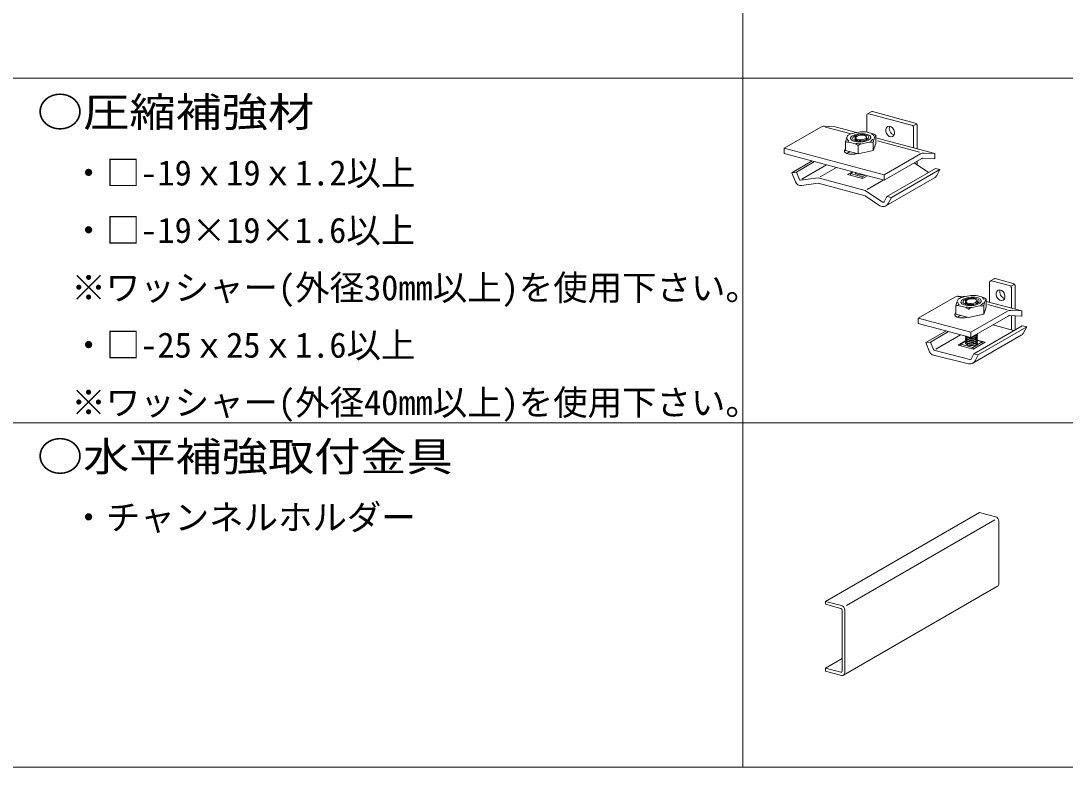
# Model space of a CAD drawing. Units: millimetres on the paper, enlarged 40 times. Extents: x -7800 to 7800, y -5387 to 5300.
# Drawn here: x -5116 to -3297, y 2700 to 4000 of the extents above; entities that cross this region are included whole.
import ezdxf
from ezdxf.enums import TextEntityAlignment as Align

# ---------------------------------------------------------------- set-up
doc = ezdxf.new("R2010")
doc.units = ezdxf.units.MM
doc.header["$LTSCALE"] = 40
for name, color, linetype, lineweight in [('0-2_野縁受け', 3, 'Continuous', 18), ('0-A_クリップ', 7, 'Continuous', 18), ('F-3_野縁受け', 7, 'Continuous', 18)]:
    doc.layers.add(name, color=color, linetype=linetype, lineweight=lineweight)
doc.layers.add('0-6_文字', color=7, linetype='Continuous')
doc.styles.add('ＭＳ ゴシック', font='')
doc.styles.get('ＭＳ ゴシック').set_extended_font_data('MS Gothic')

msp = doc.modelspace()

# ---------------------------------------------------------------- linework, layer by layer
at = {"layer": '0-2_野縁受け', "color": 4, "lineweight": 9}
for p, q in [((-3713.93, 2988.99), (-3445.63, 3143.89)), ((-3677.56, 2981.77), (-3419.05, 3131.02)), ((-3417.81, 3136.44), (-3445.63, 3143.89)), ((-3412.25, 3019.75), (-3412.25, 3128.55)), ((-3682.81, 2860.3), (-3414.52, 3015.2)), ((-3713.93, 2988.99), (-3713.93, 2983.87)), ((-3713.93, 2983.87), (-3687.22, 2976.72)), ((-3684.99, 2973.56), (-3684.99, 2867.32)), ((-3680.54, 2864.85), (-3680.54, 2973.65)), ((-3713.93, 2872.51), (-3684.99, 2889.22)), ((-3713.93, 2872.51), (-3687.22, 2865.36)), ((-3713.93, 2867.39), (-3713.93, 2872.51)), ((-3713.93, 2871.23), (-3713.93, 2867.39)), ((-3686.11, 2859.94), (-3713.93, 2867.39))]:
    msp.add_line(p, q, dxfattribs=at)
msp.add_lwpolyline([(-3686.11, 2981.54), (-3713.93, 2988.99), (-3713.93, 2985.15)], dxfattribs=at)
for centre, major_axis, start_param, end_param in [((-3417.81, 3130.04), (3.1, -6.14), 0.9790195, 2.5498158), ((-3417.81, 3021.24), (3.1, -6.14), 0.0419556, 0.9790195), ((-3687.22, 2974.16), (1.24, -2.46), 0.9790195, 2.5498158), ((-3686.11, 2975.14), (3.1, -6.14), 0.9790195, 2.5498158), ((-3687.22, 2867.92), (1.24, -2.46), 5.6914085, 7.2622048), ((-3686.11, 2866.34), (3.1, -6.14), 5.6914085, 7.2622048)]:
    msp.add_ellipse(centre, major_axis=major_axis, ratio=0.751651, start_param=start_param, end_param=end_param, dxfattribs=at)
at = {"layer": '0-A_クリップ'}
for p, q in [((-3640.96, 3838.1), (-3634.59, 3841.78)), ((-3632.53, 3842.01), (-3557.76, 3821.98)), ((-3642.38, 3806.29), (-3642.38, 3835.26)), ((-3638.9, 3838.33), (-3564.14, 3818.3)), ((-3722.55, 3814.91), (-3785.97, 3778.29)), ((-3715.9, 3816.5), (-3697.29, 3815.49)), ((-3713.88, 3815.19), (-3669.3, 3803.25)), ((-3697.29, 3815.49), (-3660.31, 3805.58)), ((-3650.99, 3806.79), (-3646.8, 3806.79)), ((-3561.12, 3817.1), (-3555.92, 3820.1)), ((-3560.66, 3778.88), (-3560.66, 3813.36)), ((-3554.29, 3817.04), (-3554.29, 3777.17)), ((-3679.21, 3788.57), (-3679.21, 3774.57)), ((-3675.19, 3800.64), (-3673.96, 3801.35)), ((-3630.85, 3788.5), (-3630.85, 3774.5)), ((-3626.66, 3800.27), (-3626.66, 3786.27)), ((-3626.66, 3796.57), (-3523.42, 3768.9)), ((-3623.5, 3790.98), (-3550.09, 3771.31)), ((-3785.97, 3769.09), (-3612.1, 3722.5)), ((-3679.21, 3774.57), (-3657.16, 3768.66)), ((-3676.71, 3768.97), (-3670.89, 3772.34)), ((-3657.16, 3782.66), (-3657.16, 3778.69)), ((-3657.16, 3778.69), (-3657.16, 3768.66)), ((-3548.68, 3768.32), (-3612.1, 3731.7)), ((-3542.03, 3769.91), (-3523.42, 3768.9)), ((-3523.42, 3768.9), (-3523.42, 3759.7)), ((-3737.43, 3756.08), (-3772.8, 3735.66)), ((-3764.86, 3736.63), (-3733.16, 3754.94)), ((-3755.5, 3724.34), (-3712.22, 3749.33)), ((-3546.11, 3760.61), (-3612.1, 3722.5)), ((-3559.73, 3752.74), (-3534.85, 3736.18)), ((-3554.29, 3755.88), (-3554.29, 3749.12)), ((-3545, 3760.87), (-3523.42, 3759.7)), ((-3764.86, 3736.63), (-3772.8, 3735.66)), ((-3766.35, 3719.68), (-3772.8, 3735.66)), ((-3759.65, 3723.71), (-3764.86, 3736.63)), ((-3723.18, 3728.61), (-3695.19, 3744.77)), ((-3675.53, 3732.61), (-3667.38, 3737.31)), ((-3675.53, 3732.61), (-3649.45, 3725.62)), ((-3666.19, 3736.99), (-3670.84, 3734.31)), ((-3670.84, 3734.31), (-3670.84, 3731.35)), ((-3670.84, 3734.31), (-3649.98, 3728.72)), ((-3649.98, 3728.72), (-3645.32, 3731.4)), ((-3649.45, 3725.62), (-3641.3, 3730.33)), ((-3612.1, 3722.5), (-3612.1, 3731.7)), ((-3514.88, 3741.49), (-3599.41, 3692.69)), ((-3520.43, 3730.73), (-3514.88, 3741.49)), ((-3757.53, 3722.48), (-3726.9, 3726.46)), ((-3755.79, 3713.51), (-3726.9, 3717.26)), ((-3645.18, 3704.56), (-3726.9, 3726.46)), ((-3645.18, 3695.36), (-3726.9, 3717.26)), ((-3649.98, 3728.72), (-3649.98, 3725.76)), ((-3641.56, 3706.66), (-3613.48, 3722.87)), ((-3608.84, 3677.85), (-3524.32, 3726.65)), ((-3614.88, 3684.39), (-3645.18, 3704.56)), ((-3619.39, 3678.19), (-3645.18, 3695.36)), ((-3611.99, 3685.13), (-3607.22, 3694.39)), ((-3607.22, 3694.39), (-3599.41, 3692.69)), ((-3604.95, 3681.93), (-3599.41, 3692.69)), ((-3426.79, 3547.24), (-3420.41, 3550.92)), ((-3418.35, 3551.15), (-3387.06, 3542.76)), ((-3428.2, 3509.92), (-3428.2, 3544.4)), ((-3424.73, 3547.47), (-3393.43, 3539.08)), ((-3390.42, 3537.88), (-3385.22, 3540.89)), ((-3389.95, 3499.67), (-3389.95, 3534.15)), ((-3383.58, 3537.83), (-3383.58, 3497.96)), ((-3489.06, 3518.87), (-3552.48, 3482.25)), ((-3483.09, 3519.88), (-3476.86, 3518.21)), ((-3482.75, 3515.61), (-3481.52, 3516.32)), ((-3482.41, 3520.46), (-3471.03, 3519.84)), ((-3458.55, 3521.75), (-3454.36, 3521.75)), ((-3434.22, 3515.23), (-3434.22, 3501.23)), ((-3486.77, 3503.53), (-3486.77, 3489.53)), ((-3397.29, 3494.28), (-3460.72, 3457.67)), ((-3438.41, 3503.46), (-3438.41, 3489.46)), ((-3434.22, 3511.53), (-3372.03, 3494.87)), ((-3431.06, 3505.94), (-3397.68, 3497)), ((-3552.48, 3482.25), (-3460.72, 3457.67)), ((-3552.48, 3473.05), (-3552.48, 3482.25)), ((-3486.77, 3489.53), (-3464.72, 3483.62)), ((-3484.27, 3483.94), (-3478.45, 3487.3)), ((-3394.72, 3486.57), (-3460.72, 3448.47)), ((-3393.61, 3486.83), (-3372.03, 3485.67)), ((-3389.95, 3461.93), (-3389.95, 3486.64)), ((-3383.58, 3486.29), (-3383.58, 3462.07)), ((-3552.48, 3473.05), (-3460.72, 3448.47)), ((-3503.94, 3460.05), (-3539.31, 3439.62)), ((-3531.37, 3440.6), (-3499.66, 3458.9)), ((-3460.72, 3448.47), (-3460.72, 3457.67)), ((-3455.84, 3420.36), (-3371.31, 3469.16)), ((-3363.49, 3467.46), (-3448.02, 3418.66)), ((-3422.43, 3470.57), (-3385.76, 3460.81)), ((-3371.31, 3469.16), (-3363.49, 3467.46)), ((-3369.04, 3456.69), (-3363.49, 3467.46)), ((-3532.86, 3423.64), (-3539.31, 3439.62)), ((-3522.01, 3428.3), (-3478.73, 3453.29)), ((-3483.09, 3435.31), (-3470.41, 3442.63)), ((-3457.54, 3431.42), (-3440.91, 3441.02)), ((-3457.45, 3403.81), (-3372.93, 3452.61)), ((-3457.01, 3428.32), (-3436.22, 3440.32)), ((-3436.22, 3440.32), (-3449.67, 3443.93)), ((-3440.91, 3441.02), (-3449.41, 3443.3)), ((-3440.91, 3441.02), (-3440.91, 3437.62)), ((-3525.16, 3426.62), (-3462.91, 3410.05)), ((-3483.09, 3435.31), (-3457.01, 3428.32)), ((-3478.4, 3437.01), (-3457.54, 3431.42)), ((-3457.54, 3431.42), (-3457.54, 3428.47)), ((-3528.23, 3418.53), (-3464.98, 3402.51)), ((-3453.57, 3407.89), (-3448.02, 3418.66))]:
    msp.add_line(p, q, dxfattribs=at)
for points in [[(-3626.66, 3786.27), (-3630.85, 3774.5), (-3657.16, 3768.66)], [(-3785.97, 3769.09), (-3785.97, 3778.29), (-3612.1, 3731.7)], [(-3607.22, 3694.39), (-3522.7, 3743.19), (-3514.88, 3741.49)], [(-3434.22, 3501.23), (-3438.41, 3489.46), (-3464.72, 3483.62)], [(-3390.64, 3495.87), (-3372.03, 3494.87), (-3372.03, 3485.67)], [(-3526.15, 3427.68), (-3531.37, 3440.6), (-3539.31, 3439.62)], [(-3470.13, 3441.79), (-3478.4, 3437.01), (-3478.4, 3434.06)], [(-3460.61, 3411.1), (-3455.84, 3420.36), (-3448.02, 3418.66)]]:
    msp.add_lwpolyline(points, dxfattribs=at)
for centre, radius, start, end in [((-3716.55, 3804.52), 12, 86.9018, 120), ((-3542.68, 3757.93), 12, 86.9018, 120), ((-3545.11, 3758.87), 2, 86.9018, 120), ((-3529.32, 3735.31), 10, 300, 332.73822), ((-3757.08, 3723.42), 10, 201.98834, 277.40662), ((-3757.79, 3724.46), 2, 201.98834, 277.40662), ((-3613.84, 3686.51), 10, 236.34062, 332.73822), ((-3613.77, 3686.05), 2, 236.34062, 332.73822), ((-3483.06, 3508.48), 12, 86.9018, 120), ((-3391.29, 3483.89), 12, 86.9018, 120), ((-3393.72, 3484.84), 2, 86.9018, 120), ((-3377.93, 3461.27), 10, 300, 332.73822), ((-3523.59, 3427.39), 10, 201.98834, 242.31506), ((-3524.3, 3428.43), 2, 201.98834, 255.09477), ((-3462.45, 3412.47), 10, 255.78847, 332.73822), ((-3462.38, 3412.01), 2, 255.09477, 332.73822)]:
    msp.add_arc(centre, radius, start, end, dxfattribs=at)
for centre, major_axis, ratio, start_param, end_param in [((-3632.53, 3838.01), (-1.94, 3.84), 0.751651, 5.6914085, 6.3251409), ((-3638.9, 3834.33), (-1.94, 3.84), 0.751651, 5.6914085, 7.2622048), ((-3557.76, 3817.98), (-1.94, 3.84), 0.751651, 4.1206122, 5.6914085), ((-3661.86, 3803.25), (-13.15, -2.98), 0.144761, 3.7063553, 5.8459813), ((-3637.69, 3803.22), (-11.01, 3.04), 0.168925, 3.1882531, 5.7322316), ((-3652.94, 3796.42), (23.22, 1.69), 0.435527, 0.1532091, 0.5462857), ((-3595.15, 3810.99), (-4.36, 8.64), 0.751651, 0.5719019, 2.6536019), ((-3564.14, 3814.3), (-1.94, 3.84), 0.751651, 4.1206122, 5.6914085), ((-3677.11, 3794.45), (-2, -6.21), 0.098384, 3.2499842, 5.9872244), ((-3668.18, 3785.61), (-11.01, 3.04), 0.168925, 3.1882531, 6.3298458), ((-3652.94, 3796.42), (23.22, 1.69), 0.435527, 3.0733758, 3.5753805), ((-3652.31, 3795.92), (10.56, -0.24), 0.474, 1.5365587, 6.7586014), ((-3652.31, 3794.16), (10.56, -0.24), 0.474, 2.9759185, 3.8940655), ((-3652.31, 3790.79), (10.56, -0.24), 0.474, 2.8085353, 3.0278908), ((-3652.31, 3794.23), (9.51, -0.33), 0.4807, 3.3063073, 4.1280319), ((-3652.31, 3792.47), (9.51, -0.33), 0.4807, 3.3063073, 3.5045983), ((-3652.94, 3796.42), (23.22, 1.69), 0.435527, 4.3079777, 4.707621), ((-3644.01, 3785.58), (-13.15, -2.98), 0.144761, 3.1087411, 6.1511271), ((-3652.31, 3794.23), (9.51, -0.33), 0.4807, 6.0232964, 6.1993109), ((-3652.31, 3794.16), (10.56, -0.24), 0.474, 6.1850237, 6.4705969), ((-3652.94, 3796.42), (23.22, 1.69), 0.435527, 5.5008768, 5.9036864), ((-3628.76, 3794.38), (2, 6.21), 0.098384, 5.9872244, 9.128817), ((-3665.78, 3774.2), (15.56, 1.13), 0.410193, 2.581317, 5.1758564), ((-3652.31, 3770.51), (10.56, -0.24), 0.474, 3.2567168, 3.6518539), ((-3652.31, 3767.13), (10.56, -0.24), 0.474, 2.8085353, 2.9972203), ((-3644.01, 3785.58), (-13.15, -2.98), 0.144761, 6.1511271, 6.2503338), ((-3652.31, 3736.72), (10.56, -0.24), 0.474, 3.3198812, 5.1557067), ((-3418.35, 3547.15), (-1.94, 3.84), 0.751651, 5.6914085, 6.3251409), ((-3424.73, 3543.47), (-1.94, 3.84), 0.751651, 5.6914085, 7.2622048), ((-3402.71, 3525.96), (-4.36, 8.64), 0.751651, 0.5719019, 2.6536019), ((-3393.43, 3535.08), (-1.94, 3.84), 0.751651, 4.1206122, 5.6914085), ((-3387.06, 3538.76), (-1.94, 3.84), 0.751651, 4.1206122, 5.6914085), ((-3484.67, 3509.41), (-2, -6.21), 0.098384, 3.2499842, 5.9872244), ((-3469.42, 3518.22), (-13.15, -2.98), 0.144761, 3.7063553, 5.8459813), ((-3459.87, 3510.89), (10.56, -0.24), 0.474, 1.5365587, 6.7586014), ((-3445.25, 3518.18), (-11.01, 3.04), 0.168925, 3.1882531, 5.7322316), ((-3460.5, 3511.38), (23.22, 1.69), 0.435527, 0.1532091, 0.5462857), ((-3436.32, 3509.35), (2, 6.21), 0.098384, 5.9872244, 9.128817), ((-3475.74, 3500.58), (-11.01, 3.04), 0.168925, 3.1882531, 6.3298458), ((-3460.5, 3511.38), (23.22, 1.69), 0.435527, 3.0733758, 3.5753805), ((-3459.87, 3509.13), (10.56, -0.24), 0.474, 2.9759185, 3.8940655), ((-3459.87, 3505.75), (10.56, -0.24), 0.474, 2.8085353, 3.0278908), ((-3459.87, 3509.2), (9.51, -0.33), 0.4807, 3.3063073, 4.1280319), ((-3459.87, 3507.44), (9.51, -0.33), 0.4807, 3.3063073, 3.5045983), ((-3460.5, 3511.38), (23.22, 1.69), 0.435527, 4.3079777, 4.707621), ((-3451.57, 3500.54), (-13.15, -2.98), 0.144761, 3.1087411, 6.1511271), ((-3459.87, 3509.2), (9.51, -0.33), 0.4807, 6.0232964, 6.1993109), ((-3459.87, 3509.13), (10.56, -0.24), 0.474, 6.1850237, 6.4705969), ((-3460.5, 3511.38), (23.22, 1.69), 0.435527, 5.5008768, 5.9036864), ((-3473.34, 3489.16), (15.56, 1.13), 0.410193, 2.581317, 5.1758564), ((-3459.87, 3446.18), (10.56, -0.24), 0.474, 2.8085353, 6.6380542), ((-3459.87, 3442.8), (10.56, -0.24), 0.474, 2.8085353, 6.6379839), ((-3459.87, 3439.42), (10.56, -0.24), 0.474, 2.8085353, 6.6379839), ((-3459.87, 3449.56), (10.56, -0.24), 0.474, 2.9025002, 6.6380542), ((-3459.87, 3447.87), (9.51, -0.33), 0.4807, 3.3063073, 6.1994129), ((-3459.87, 3444.49), (9.51, -0.33), 0.4807, 3.3063073, 6.1993109), ((-3459.87, 3441.11), (9.51, -0.33), 0.4807, 3.3063073, 6.1993109), ((-3459.87, 3451.25), (9.51, -0.33), 0.4807, 3.3218882, 6.1994151), ((-3459.87, 3452.94), (10.56, -0.24), 0.474, 3.6459422, 6.6380542), ((-3459.87, 3454.63), (9.51, -0.33), 0.4807, 4.9403043, 6.1994151), ((-3459.87, 3456.32), (10.56, -0.24), 0.474, 5.2094478, 6.0330948)]:
    msp.add_ellipse(centre, major_axis=major_axis, ratio=ratio, start_param=start_param, end_param=end_param, dxfattribs=at)
for centre, major_axis, ratio in [((-3652.94, 3796.42), (17.78, 1.29), 0.410193), ((-3601.52, 3807.31), (-4.36, 8.64), 0.751651), ((-3652.94, 3796.42), (14.22, 1.03), 0.410193), ((-3652.31, 3796.98), (9.5, 0.69), 0.4101), ((-3409.08, 3522.28), (-4.36, 8.64), 0.751651), ((-3460.5, 3511.38), (17.78, 1.29), 0.410193), ((-3460.5, 3511.38), (14.22, 1.03), 0.410193), ((-3459.87, 3511.94), (9.5, 0.69), 0.4101)]:
    msp.add_ellipse(centre, major_axis=major_axis, ratio=ratio, dxfattribs=at)
at = {"layer": 'F-3_野縁受け', "color": 3}
for p, q in [((-3858.18, 5100.25), (-3858.18, 2700.25)), ((-7638.18, 3900.25), (-78.18, 3900.25)), ((-7638.18, 3300.25), (-78.18, 3300.25)), ((-7638.18, 2700.25), (-78.18, 2700.25))]:
    msp.add_line(p, q, dxfattribs=at)

# ---------------------------------------------------------------- texts
at = {"layer": '0-6_文字', "style": 'ＭＳ ゴシック', "width": 1.15}
for s, p in [('○圧縮補強材', (-5088.18, 3800.25)), ('○水平補強取付金具', (-5088.18, 3200.25))]:
    msp.add_text(s, height=51.32, dxfattribs=at).set_placement(p, align=Align.BOTTOM_LEFT)
at = {"layer": '0-6_文字', "style": 'ＭＳ ゴシック'}
for s, p in [('・□-19ｘ19ｘ1.2以上', (-5028.18, 3700.25)), ('・□-19×19×1.6以上', (-5028.18, 3600.25)), ('※ワッシャー(外径30mm以上)を使用下さい。', (-5028.18, 3500.25)), ('・□-25ｘ25ｘ1.6以上', (-5028.18, 3400.25)), ('※ワッシャー(外径40mm以上)を使用下さい。', (-5028.18, 3300.25)), ('・チャンネルホルダー', (-5028.18, 3100.25))]:
    msp.add_text(s, height=43.99, dxfattribs=at).set_placement(p, align=Align.BOTTOM_LEFT)

doc.saveas('drawing.dxf')
